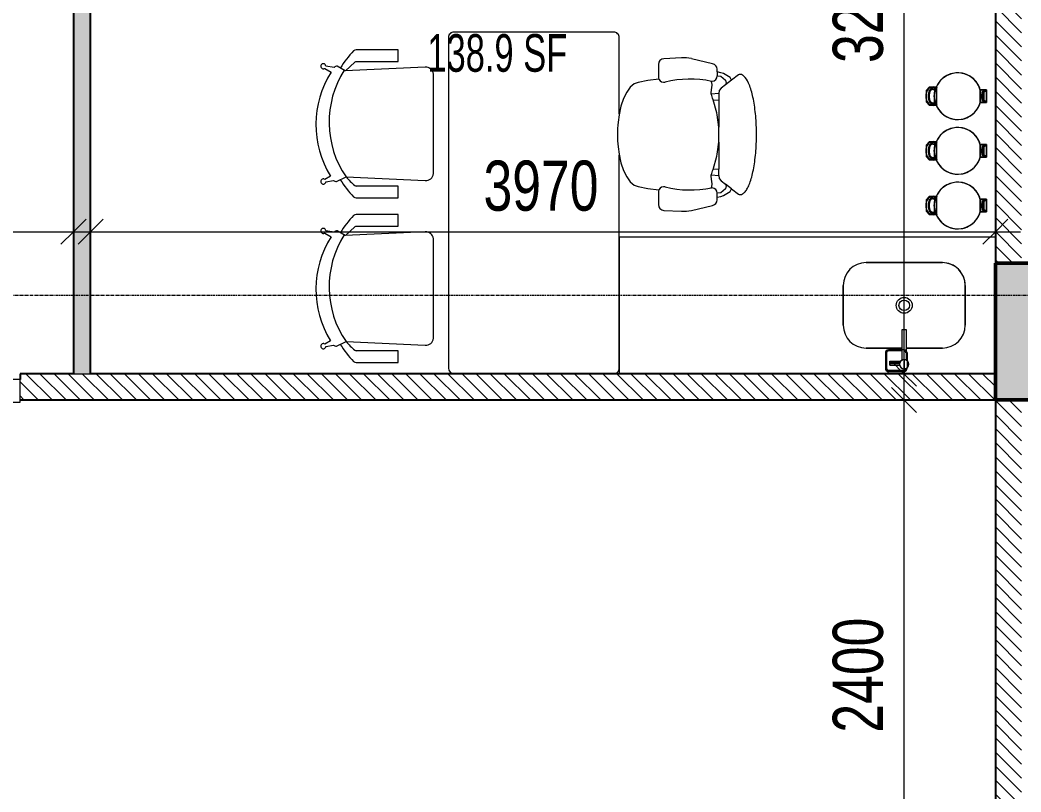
# Model space of a CAD drawing. Header units: millimetres. Extents: x -25222 to 91371, y -63339 to 20835.
# Drawn here: x 25156 to 29548, y -35570 to -32181 of the extents above; entities that cross this region are included whole.
import ezdxf

# ---------------------------------------------------------------- set-up
doc = ezdxf.new("R2010")
doc.units = ezdxf.units.MM
doc.linetypes.add('Grid Line', pattern=[22.225, 12.7, -3.175, 3.175, -3.175])
for name, color, linetype, lineweight in [('A-ANNO-DIMS', 211, 'Continuous', 9), ('A-ANNO-DIMS-110', 211, 'Continuous', 9), ('A-AREA-IDEN', 2, 'Continuous', 9), ('A-DETL-GENF', 92, 'Continuous', 5), ('A-DOOR', 31, 'Continuous', 5), ('A-DOOR-FRAM', 31, 'Continuous', 5), ('A-GENM', 13, 'Continuous', 5), ('A-WALL', 113, 'Continuous', 5), ('A-WALL-PATT', 111, 'Continuous', 25), ('I-FURN', 30, 'Continuous', 5), ('S-COLS', 52, 'Continuous', 5), ('S-GRID', 1, 'Continuous', 9)]:
    doc.layers.add(name, color=color, linetype=linetype, lineweight=lineweight)
doc.styles.add('Swis721 Cn BT_10', font='swissc.ttf', dxfattribs={"width": 0.9, "height": 220})
doc.styles.add('Swis721 Cn BT_3', font='swissc.ttf', dxfattribs={"width": 0.8, "height": 165})
doc.dimstyles.new('Diagonal_-2_mm_Swiss', dxfattribs={"dimscale": 304.8, "dimtxt": 222.071065, "dimasz": 0.360892, "dimexe": 0.360892, "dimexo": 0.0625, "dimgap": 0.072178, "dimtad": 1, "dimdec": 0, "dimzin": 0, "dimdsep": 46, "dimtxsty": 'Swis721 Cn BT_10', "dimblk1": 'OBLIQUE', "dimblk2": 'OBLIQUE', "dimsah": 1, "dimcen": 0.09, "dimdle": 0.360892, "dimazin": 0, "dimtfac": 1, "dimtdec": 4, "dimtix": 1, "dimtmove": 0, "dimatfit": 3, "dimfxl": 0.541339, "dimfxlon": 1, "dimtvp": 1, "dimtolj": 1, "dimtzin": 0, "dimarcsym": 2})
pattern_1 = [(315, (14219.89, -54691.457), (30.869454, 30.869454), [])]

# ---------------------------------------------------------------- blocks, each defined once
blk = doc.blocks.new('Steelcase - Seating - Move 490 Series - Chair1 - Plastic Back Arm - Glide 2-408855-4_ FOURTH FLOOR - GA PLAN')
at = {"layer": 'I-FURN', "color": 53, "lineweight": 9}
for p, q in [((-254, 472.5), (-248.1, 438.6)), ((-229, 452.4), (-243.6, 477.7)), ((243.6, 477.7), (227.2, 449.4)), ((247.6, 435.7), (254, 472.5)), ((-252.8, 425.6), (-233.1, 384.1)), ((233, 388), (252.8, 422.3)), ((-233.1, 384.1), (-248.7, 36.8)), ((232.5, 387.1), (270.8, 346.1)), ((248.7, 36.8), (233, 388)), ((-325.1, 339.9), (-325.1, 155.7)), ((-273.2, 155.7), (-273.2, 339.9)), ((273.2, 339.9), (273.2, 155.7)), ((325.1, 155.7), (325.1, 339.9)), ((-325.1, 155.7), (-273.2, 155.7)), ((273.2, 155.7), (325.1, 155.7)), ((-218.5, 0), (0, 0)), ((0, 0), (218.5, 0))]:
    blk.add_line(p, q, dxfattribs=at)
for centre, radius, start, end in [((-253, 483.6), 11.2, 350.757, 188.8763), ((-3.3, 84.1), 432, 57.7435, 121.4904), ((253, 483.6), 11.2, 351.9397, 188.2411), ((-253, 483.6), 11.2, 188.8763, 264.6442), ((-253, 483.6), 11.2, 327.6699, 350.757), ((7.4, 31.1), 427.2, 57.7342, 124.2658), ((253, 483.6), 11.2, 188.2411, 212.3301), ((253, 483.6), 11.2, 275.3558, 351.9397), ((15.8, -3.1), 488.2, 122.306, 133.497), ((-239, 428), 13.9, 130.3228, 190), ((-15.8, -3.1), 488.2, 46.503, 57.672), ((239, 424.7), 13.9, 350, 52.337), ((252.4, -134.2), 710.2, 133.1313, 137.4474), ((-309.7, 339.9), 15.4, 133.497, 180), ((-264, 339.9), 9.12, 137.4474, 180), ((264, 339.9), 9.12, 0, 42.5526), ((309.7, 339.9), 15.4, 0, 46.503), ((-213.1, 35.2), 35.7, 177.4369, 261.2537), ((213.1, 35.2), 35.7, 278.7463, 2.5631)]:
    blk.add_arc(centre, radius, start, end, dxfattribs=at)
blk = doc.blocks.new('HermanMiller_Seating_AE11_Aeron_WorkChair - Std Tlt Adj Arms FabPds Size A-408849-4_ FOURTH FLOOR - GA PLAN')
at = {"layer": 'I-FURN', "color": 53, "lineweight": 9}
for p, q in [((-3.8, 333), (-96.8, 310.9)), ((117.2, 333), (39.3, 337)), ((141.3, 254.8), (141.3, 307.6)), ((-144.5, 268.2), (-174.6, 250.8)), ((-133.3, 271.4), (-144.5, 268.2)), ((-116.6, 274.8), (-133.3, 271.4)), ((-116.6, 274.8), (-117, 258.1)), ((-116.3, 286.7), (-116.6, 274.8)), ((-180.3, 238.1), (-210.6, 261.4)), ((-174.6, 250.8), (-180.3, 238.1)), ((-180.3, 238.1), (-154.1, 218)), ((-155.6, 225.4), (-154, 238.1)), ((-154.1, 218), (-155.6, 225.4)), ((-154, 238.1), (-133.3, 255.5)), ((-133.3, 255.5), (-117, 258.1)), ((-91.7, 233.4), (-95, 219.8)), ((-95, 219.8), (-95, 216.8)), ((187.1, 237.6), (138.4, 243)), ((229.2, 228.4), (187.1, 237.6)), ((247.2, 222.1), (229.2, 228.4)), ((264.4, 207.9), (247.2, 222.1)), ((-135.1, 203.5), (-154.1, 218)), ((-126.2, 193.1), (-135.1, 203.5)), ((-124.7, 179.7), (-126.2, 193.1)), ((-124.7, 179.7), (-124.6, 151.4)), ((-90.6, 176.6), (-124.7, 179.7)), ((-95, 216.8), (-92.1, 196)), ((-92.1, 196), (-90.6, 182.7)), ((-90.6, 182.7), (-90.6, 176.6)), ((280.2, 186.3), (264.4, 207.9)), ((294, 158.1), (280.2, 186.3)), ((-124.6, 151.4), (-98.7, 152.9)), ((-124.1, 32.9), (-124.6, 151.4)), ((-98.7, 152.9), (-115.8, 95)), ((305.3, 124.2), (294, 158.1)), ((-115.8, 95), (-117.3, 86.1)), ((313.7, 86), (305.3, 124.2)), ((-117.3, 86.1), (-124.1, 32.9)), ((317.7, 54.1), (313.7, 86)), ((-124.6, -151.4), (-124.1, -32.9)), ((-124.1, -32.9), (-117.3, -86.1)), ((-117.3, -86.1), (-115.8, -95)), ((305.3, -124.2), (313.7, -86)), ((313.7, -86), (317.7, -54.1)), ((-115.8, -95), (-98.7, -152.9)), ((294, -158.1), (305.3, -124.2)), ((-124.7, -179.7), (-124.6, -151.4)), ((-98.7, -152.9), (-124.6, -151.4)), ((280.2, -186.3), (294, -158.1)), ((-180.3, -238.1), (-154.1, -218)), ((-155.6, -225.4), (-154.1, -218)), ((-154.1, -218), (-135.1, -203.5)), ((-135.1, -203.5), (-126.2, -193.1)), ((-126.2, -193.1), (-124.7, -179.7)), ((-124.7, -179.7), (-90.6, -176.6)), ((-92.1, -196), (-95, -216.8)), ((-95, -216.8), (-95, -219.8)), ((-90.6, -182.7), (-92.1, -196)), ((-90.6, -176.6), (-90.6, -182.7)), ((247.2, -222.1), (264.4, -207.9)), ((264.4, -207.9), (280.2, -186.3)), ((-210.6, -261.4), (-180.3, -238.1)), ((-180.3, -238.1), (-174.6, -250.8)), ((-174.6, -250.8), (-144.5, -268.2)), ((-154, -238.1), (-155.6, -225.4)), ((-133.3, -255.5), (-154, -238.1)), ((-117, -258.1), (-133.3, -255.5)), ((-116.6, -274.8), (-117, -258.1)), ((-95, -219.8), (-91.7, -233.4)), ((138.4, -243), (187.1, -237.6)), ((141.3, -307.6), (141.3, -254.8)), ((187.1, -237.6), (229.2, -228.4)), ((229.2, -228.4), (247.2, -222.1)), ((-144.5, -268.2), (-133.3, -271.4)), ((-133.3, -271.4), (-116.6, -274.8)), ((-116.6, -274.8), (-116.3, -286.7)), ((-96.8, -310.9), (-3.8, -333)), ((39.3, -337), (117.2, -333))]:
    blk.add_line(p, q, dxfattribs=at)
for centre, radius, start, end in [((-90.9, 286.2), 25.4, 103.3925, 178.698), ((31.5, 184.8), 152.4, 87.0643, 103.3925), ((115.9, 307.6), 25.4, 0, 87.0643), ((-217.6, 252.3), 11.4, 52.4809, 89.3775), ((-91.6, 258.8), 25.4, 181.636, 262.725), ((-91.6, 258.8), 25.4, 262.725, 269.798), ((2.2, -197.8), 441.3, 75.7341, 102.2737), ((116.8, 252.9), 23.8, 255.7341, 335.4422), ((115.9, 254.8), 25.4, 332.4862, 360), ((456.9, -25.1), 583.5, 159.7776, 162.2357), ((-110.7, 0), 431.8, 352.8004, 7.1996), ((698.9, 0), 823.7, 177.709, 182.291), ((456.9, 25.1), 583.5, 197.7643, 200.2224), ((-217.6, -252.3), 11.4, 270.6225, 307.5191), ((-91.6, -258.8), 25.4, 97.275, 178.364), ((-91.6, -258.8), 25.4, 90.202, 97.275), ((2.2, 197.8), 441.3, 257.7263, 284.2659), ((116.8, -252.9), 23.8, 24.5578, 104.2659), ((115.9, -254.8), 25.4, 360, 27.5138), ((-90.9, -286.2), 25.4, 181.302, 256.6075), ((31.5, -184.8), 152.4, 256.6075, 272.9357), ((115.9, -307.6), 25.4, 272.9357, 360)]:
    blk.add_arc(centre, radius, start, end, dxfattribs=at)
blk.add_open_spline([(-217.5, 263.8), (-221.3, 263.8), (-228.7, 261.6), (-239.8, 251.9), (-250.3, 236), (-259.9, 214.3), (-268.5, 187.3), (-275.9, 155.7), (-281.8, 120.2), (-287.6, 69), (-290, 13.8), (-288.8, -41.4), (-285.3, -95.3), (-276.6, -157.6), (-260.4, -216.9), (-243.5, -248.7), (-228.7, -261.6), (-221.3, -263.8), (-217.5, -263.8)], degree=3, knots=[0, 0, 0, 0, 0.05, 0.1, 0.15, 0.2, 0.25, 0.3, 0.35, 0.4, 0.5, 0.55, 0.6, 0.7, 0.8, 0.9, 0.95, 1, 1, 1, 1], dxfattribs=at)
blk = doc.blocks.new('hewisoapdispenser80506100 - Opening Colour - _90_HEWI jet black_ Colour - _XA_Stainless steel satin_-408863-4_ FOURTH FLOOR - GA PLAN')
at = {"layer": 'A-GENM', "color": 53, "lineweight": 9}
for p, q in [((-35, 42.5), (-35, 52.5)), ((35, 52.5), (35, 42.5)), ((-47.5, 26.1), (-47.5, 28.5)), ((-47.5, -38.5), (-47.5, 28.5)), ((35, 42.5), (-35, 42.5)), ((33.5, 42.5), (-33.5, 42.5)), ((33.5, 42.5), (-33.5, 42.5)), ((33.5, 37.5), (-33.5, 37.5)), ((-17.2, 1.9), (28.5, 1.9)), ((28.5, 2.5), (-16.9, 2.5)), ((28.5, 2.5), (-16.9, 2.5)), ((28.5, 5.4), (-15.8, 5.4)), ((28.5, 14.6), (-15.5, 14.6)), ((28.5, 7.5), (-15.4, 7.5)), ((28.5, 7.5), (28.5, 14.6)), ((28.5, 14.6), (28.5, 5.4)), ((28.5, 1.9), (28.5, 7.5)), ((28.5, 5.4), (28.5, 2.5)), ((28.5, 2.5), (28.5, -2.5)), ((28.5, -2.5), (28.5, 1.9)), ((42.5, -38.5), (42.5, 28.5)), ((47.5, -38.5), (47.5, 28.5)), ((47.5, -38.5), (47.5, 28.5)), ((-47.5, -38.5), (-47.5, -4.7)), ((-47.5, -4.7), (-47.5, -7.5)), ((-47.5, -7.5), (-45, -7.5)), ((28.5, -2.5), (-20.3, -2.5)), ((28.5, -2.5), (-20.3, -2.5)), ((42.5, -7.5), (42.5, -2.5)), ((47.5, -2.5), (42.5, -2.5)), ((42.5, -7.5), (47.5, -7.5)), ((47.5, -7.5), (47.5, -2.5)), ((-33.5, -52.5), (33.5, -52.5)), ((-25, -47.5), (33.5, -47.5)), ((-25, -52.5), (33.5, -52.5))]:
    blk.add_line(p, q, dxfattribs=at)
for centre, radius, start, end in [((-33.5, 28.5), 14, 90, 180), ((-33.5, 28.5), 14, 90, 180), ((-33.5, 28.5), 14, 90, 180), ((-33.5, 28.5), 14, 90, 180), ((-33.5, 28.5), 9, 90, 175.2278), ((-33.5, 28.5), 9, 90, 180), ((33.5, 28.5), 14, 360, 90), ((33.5, 28.5), 14, 360, 90), ((33.5, 28.5), 14, 0, 90), ((33.5, 28.5), 14, 0, 90), ((33.5, 28.5), 9, 0, 90), ((33.5, 28.5), 9, 0, 90), ((-33.5, -38.5), 14, 180, 207.4482), ((-33.5, -38.5), 14, 180, 207.4482), ((-33.5, -38.5), 14, 180, 207.4482), ((-33.5, -38.5), 14, 180, 270), ((-33.5, -38.5), 9, 180, 270), ((33.5, -38.5), 14, 270, 0), ((33.5, -38.5), 14, 270, 360), ((33.5, -38.5), 9, 270, 360), ((33.5, -38.5), 9, 270, 0), ((33.5, -38.5), 14, 270, 0), ((33.5, -38.5), 14, 270, 360)]:
    blk.add_arc(centre, radius, start, end, dxfattribs=at)
blk = doc.blocks.new('Dust Bin - Dust Bin-439316-4_ FOURTH FLOOR - GA PLAN')
at = {"layer": 'I-FURN', "color": 53, "lineweight": 9}
for p, q in [((30.4, 146.1), (-24.6, 146.1)), ((-24.6, 146.1), (-24.6, 117.6)), ((-24.6, 134.8), (-24.6, 146.1)), ((-24.6, 146.1), (30.4, 146.1)), ((-24.6, 146.1), (30.4, 146.1)), ((-24.6, 126.1), (-24.6, 146.1)), ((-24.6, 146.1), (-24.6, 144.1)), ((-24.6, 128.1), (-24.6, 146.1)), ((-24.6, 117.6), (-24.6, 144.1)), ((-24.6, 143.1), (-24.6, 117.6)), ((-24.6, 117.6), (-24.6, 134.8)), ((30.4, 134.8), (-24.6, 134.8)), ((27.4, 146.1), (-21.6, 146.1)), ((-14.6, 146.1), (-19.6, 146.1)), ((-19.6, 128.1), (-19.6, 146.1)), ((-19.6, 128.1), (-19.6, 135.5)), ((-18.6, 136.1), (-14.6, 136.1)), ((25.4, 146.1), (20.4, 146.1)), ((20.4, 136.1), (24.4, 136.1)), ((25.4, 146.1), (25.4, 128.1)), ((25.4, 135.5), (25.4, 128.1)), ((30.4, 117.6), (30.4, 146.1)), ((30.4, 146.1), (30.4, 134.8)), ((30.4, 146.1), (30.4, 126.1)), ((30.4, 144.1), (30.4, 146.1)), ((30.4, 146.1), (30.4, 128.1)), ((30.4, 144.1), (30.4, 117.6)), ((30.4, 117.6), (30.4, 143.1)), ((30.4, 134.8), (30.4, 117.6)), ((-24.6, 117.6), (-24.6, 126.1)), ((30.4, 117.6), (-24.6, 117.6)), ((-19.6, 128.1), (25.4, 128.1)), ((30.4, 126.1), (30.4, 117.6)), ((-37.6, -73.7), (43.4, -73.7)), ((-37.6, -90.8), (-37.6, -73.7)), ((-37.6, -73.7), (43.4, -73.7)), ((-37.6, -104.2), (-37.6, -73.7)), ((-37.6, -88.7), (-37.6, -74.2)), ((-37.1, -88.7), (-37.1, -72.7)), ((-37.1, -72.7), (-37.1, -88.7)), ((-37.1, -88.7), (-37.1, -74.7)), ((-37.1, -82.7), (-2.5, -82.7)), ((-37.1, -85.1), (-37.1, -88.7)), ((-35.6, -75.1), (-27.1, -78.7)), ((-27.1, -78.7), (-27.1, -88.7)), ((-27.1, -78.7), (-27.1, -88.7)), ((-27.1, -88.7), (-27.1, -78.7)), ((-26.4, -79), (-26.4, -88.4)), ((42.9, -82.7), (8.3, -82.7)), ((32.1, -89), (32.1, -79.5)), ((32.9, -78.7), (41.4, -75.1)), ((32.9, -88.7), (32.9, -78.7)), ((32.9, -88.7), (32.9, -79.2)), ((32.9, -79.2), (32.9, -88.7)), ((42.9, -72.7), (42.9, -88.7)), ((42.9, -88.7), (42.9, -72.7)), ((42.9, -74.7), (42.9, -88.7)), ((42.9, -88.7), (42.9, -85.1)), ((43.4, -73.7), (43.4, -90.8)), ((43.4, -73.7), (43.4, -104.2)), ((43.4, -74.2), (43.4, -88.7)), ((-37.6, -88.7), (-35.6, -88.7)), ((-37.6, -90.8), (-22.6, -105.8)), ((-37.6, -104.2), (-22.6, -119.2)), ((-22.6, -105.8), (28.4, -105.8)), ((-22.6, -119.2), (28.4, -119.2)), ((-7.4, -108), (12.6, -108)), ((12.9, -104.9), (-7.1, -104.9)), ((-7.1, -108.7), (12.9, -108.7)), ((-7.1, -108.7), (12.9, -108.7)), ((-7.1, -108.7), (12.9, -108.7)), ((-7.1, -108.7), (12.9, -108.7)), ((-7.1, -108.7), (12.9, -108.7)), ((12.9, -108.7), (-7.1, -108.7)), ((-7.1, -119.2), (-7.1, -117.2)), ((12.9, -118.7), (-7.1, -118.7)), ((-7.1, -118.7), (12.9, -118.7)), ((-7.1, -118.7), (12.9, -118.7)), ((12.9, -119.2), (-7.1, -119.2)), ((12.9, -119.2), (12.9, -117.2)), ((28.4, -105.8), (43.4, -90.8)), ((28.4, -119.2), (43.4, -104.2)), ((43.4, -88.7), (41.4, -88.7))]:
    blk.add_line(p, q, dxfattribs=at)
at = {"layer": 'I-FURN', "color": 53, "lineweight": 9, "flags": 128}
for points in [[(-19.6, 146.1), (-19.6, 143.5), (-19.6, 140.8), (-19.6, 138.2), (-19.6, 135.5)], [(-19.6, 135.5), (-19.6, 138.2), (-19.6, 140.8), (-19.6, 143.5), (-19.6, 146.1)], [(25.4, 135.5), (25.4, 138.2), (25.4, 140.8), (25.4, 143.5), (25.4, 146.1)], [(25.4, 146.1), (25.4, 143.5), (25.4, 140.8), (25.4, 138.2), (25.4, 135.5)], [(-24.6, 117.6), (-11.1, 121), (2.9, 122.1), (16.8, 121), (30.4, 117.6)], [(-24.6, 117.6), (-24.6, 117.6), (-24.6, 117.6)], [(30.4, 117.6), (30.4, 117.6), (30.4, 117.6)], [(-27.1, -77.2), (-27.1, -83), (-27.1, -88.7)], [(-27.1, -77.2), (-27.1, -83), (-27.1, -88.7)], [(-27.1, -77.2), (-27.1, -83), (-27.1, -88.7)], [(32.9, -88.7), (32.9, -83), (32.9, -77.2)], [(32.9, -88.7), (32.9, -83), (32.9, -77.2)], [(32.9, -88.7), (32.9, -83), (32.9, -77.2)], [(-26.4, -88.4), (-26.7, -88.6), (-27.1, -88.7)], [(-7.4, -108), (-7.3, -108.3), (-7.1, -108.7)], [(12.6, -108), (12.7, -108.3), (12.9, -108.7)], [(32.1, -89), (32.5, -88.9), (32.9, -88.7)]]:
    blk.add_lwpolyline(points, dxfattribs=at)
at = {"layer": 'I-FURN', "color": 53, "lineweight": 9}
for centre, radius, start, end in [((-21.6, 143.1), 3, 90, 180), ((27.4, 143.1), 3, 0, 90), ((2.9, 19.6), 102.5, 292.9697, 247.0303), ((2.9, 19.6), 102.5, 292.9697, 247.0303), ((2.9, 19.6), 102.5, 105.5627, 285.5627), ((2.9, 19.6), 102.5, 327.1845, 147.1845), ((2.9, 19.6), 102.5, 327.1845, 147.1845), ((2.9, 19.6), 102.5, 327.1845, 147.1845), ((2.9, 19.6), 102.5, 327.1845, 147.1845), ((2.9, 19.6), 102.5, 327.1845, 147.1845), ((2.9, 19.6), 102.5, 327.1845, 147.1845), ((2.9, 19.6), 102.5, 327.1845, 147.1845), ((2.9, 19.6), 102.5, 327.1845, 147.1845), ((2.9, 19.6), 102.5, 327.1845, 147.1845), ((2.9, 19.6), 102.5, 327.1845, 147.1845), ((2.9, 37.1), 85, 71.1166, 108.8834), ((2.9, 37.1), 85, 71.1235, 108.8765), ((2.9, 37.1), 85, 71.1235, 108.8765), ((2.9, 19.6), 102.5, 285.5627, 105.5627), ((2.9, 37.1), 85, 73.2415, 106.7585), ((2.9, 19.6), 102.5, 147.1845, 327.1845), ((2.9, 19.6), 102.5, 147.1845, 327.1845), ((2.9, 19.6), 102.5, 147.1845, 327.1845), ((2.9, 19.6), 102.5, 147.1845, 327.1845), ((2.9, 19.6), 102.5, 147.1845, 327.1845), ((2.9, 19.6), 102.5, 147.1845, 327.1845), ((2.9, 19.6), 102.5, 147.1845, 327.1845), ((2.9, 19.6), 102.5, 147.1845, 327.1845), ((2.9, 19.6), 102.5, 147.1845, 327.1845), ((2.9, 19.6), 102.5, 147.1845, 327.1845), ((2.9, 2.4), 85.1, 241.9539, 249.3514), ((2.9, 2.4), 85.1, 241.9539, 298.0461), ((2.9, 2.4), 85.1, 241.9539, 249.3514), ((2.9, 19.6), 102.5, 247.0303, 292.9697), ((-1.8, -74.8), 35.3, 179.8634, 180.747), ((-7.1, -74.9), 30, 180.7964, 270), ((2.9, 19.6), 103, 247.1499, 292.8501), ((2.9, 2.4), 85.1, 249.3514, 290.6486), ((3.5, -4.8), 80, 247.4974, 291.5477), ((3.5, -4.8), 80, 248.0942, 290.9548), ((12.9, -74.9), 30, 270, 359.2036), ((2.9, 2.4), 85.1, 290.6486, 298.0461), ((2.9, 2.4), 85.1, 290.6486, 298.0461), ((7.6, -74.8), 35.3, 359.253, 0.1366), ((-7.1, -88.7), 30.5, 180, 270), ((-7.1, -88.7), 30, 180, 270), ((-7.1, -88.7), 30, 180, 270), ((-7.1, -88.7), 30, 180, 270), ((-7.1, -88.7), 30, 180, 270), ((-7.1, -88.7), 30, 180, 270), ((-7.1, -88.7), 20, 180, 270), ((-7.1, -88.7), 20, 180, 270), ((-7.1, -88.7), 20, 180, 270), ((-7.1, -88.7), 20, 180, 270), ((-7.1, -88.7), 20, 180, 270), ((-7.1, -88.7), 20, 180, 270), ((-7.1, -88.7), 20, 180, 270), ((12.9, -88.7), 30, 270, 360), ((12.9, -88.7), 30, 270, 360), ((12.9, -88.7), 20, 270, 360), ((12.9, -88.7), 20, 270, 360), ((12.9, -88.7), 20, 270, 360), ((12.9, -88.7), 20, 270, 360), ((12.9, -88.7), 30.5, 270, 360), ((12.9, -88.7), 30, 270, 360), ((12.9, -88.7), 20, 270, 360), ((12.9, -88.7), 20, 270, 360), ((12.9, -88.7), 30, 270, 360), ((12.9, -88.7), 30, 270, 360), ((12.9, -88.7), 20, 270, 360)]:
    blk.add_arc(centre, radius, start, end, dxfattribs=at)
for points, knots in [([(-19.6, 135.5), (-19.6, 135.5), (-19.6, 135.6), (-19.6, 135.7), (-19.6, 135.8), (-19.5, 135.8), (-19.5, 135.9), (-19.5, 135.9), (-19.4, 136), (-19.4, 136), (-19.3, 136), (-19.2, 136.1), (-19.1, 136.1), (-18.9, 136.1), (-18.7, 136.1), (-18.6, 136.1)], [0, 0, 0, 0, 0.125, 0.25, 0.3125, 0.375, 0.4375, 0.5, 0.5625, 0.625, 0.6875, 0.75, 0.8125, 0.875, 1, 1, 1, 1]), ([(-18.6, 136.1), (-18.9, 136.1), (-19.1, 136.1), (-19.3, 136), (-19.4, 136), (-19.5, 135.9), (-19.5, 135.9), (-19.6, 135.8), (-19.6, 135.8), (-19.6, 135.7), (-19.6, 135.6), (-19.6, 135.5)], [0, 0, 0, 0, 0.25, 0.375, 0.4375, 0.5, 0.5625, 0.625, 0.75, 0.8125, 1, 1, 1, 1]), ([(-19.6, 135.5), (-19.6, 135.3), (-19.6, 134.7), (-19.6, 133.6), (-19.6, 132.6), (-19.6, 131.5), (-19.6, 130), (-19.6, 128.9), (-19.6, 128.1)], [0, 0, 0, 0, 0.25, 0.375, 0.5, 0.625, 0.75, 1, 1, 1, 1]), ([(24.4, 136.1), (24.4, 136.1), (24.5, 136.1), (24.6, 136.1), (24.7, 136.1), (24.8, 136.1), (24.9, 136.1), (25, 136.1), (25.1, 136), (25.1, 136), (25.3, 135.8), (25.3, 135.7), (25.4, 135.5)], [0, 0, 0, 0, 0.125, 0.25, 0.375, 0.46875, 0.546875, 0.65625, 0.71875, 0.8125, 0.875, 1, 1, 1, 1]), ([(25.4, 135.5), (25.4, 135.7), (25.3, 135.8), (25.2, 135.9), (25.1, 136), (25, 136.1), (24.9, 136.1), (24.8, 136.1), (24.7, 136.1), (24.6, 136.1), (24.5, 136.1), (24.4, 136.1), (24.4, 136.1)], [0, 0, 0, 0, 0.125, 0.1875, 0.25, 0.3125, 0.40625, 0.5, 0.59375, 0.6875, 0.8125, 1, 1, 1, 1]), ([(25.4, 128.1), (25.4, 128.9), (25.4, 130), (25.4, 131.5), (25.4, 132.6), (25.4, 133.6), (25.4, 134.7), (25.4, 135.3), (25.4, 135.5)], [0, 0, 0, 0, 0.25, 0.375, 0.5, 0.625, 0.75, 1, 1, 1, 1]), ([(-24.6, 117.6), (-24.6, 117.6), (-24.6, 117.6), (-24.4, 117.6), (-24.2, 117.7), (-23.9, 117.8), (-23.5, 117.9), (-22.8, 118.2), (-22, 118.4), (-21.6, 118.5)], [0, 0, 0, 0, 0.125, 0.25, 0.375, 0.4375, 0.5, 0.75, 1, 1, 1, 1]), ([(-21.6, 118.5), (-21.8, 118.5), (-22.3, 118.3), (-22.7, 118.2), (-23.1, 118.1), (-23.3, 118), (-23.5, 117.9), (-23.7, 117.9), (-23.9, 117.8), (-24.1, 117.7), (-24.2, 117.7), (-24.3, 117.7), (-24.5, 117.6), (-24.6, 117.6), (-24.6, 117.6), (-24.6, 117.6)], [0, 0, 0, 0, 0.125, 0.25, 0.3125, 0.375, 0.4375, 0.5, 0.5625, 0.625, 0.6875, 0.75, 0.8125, 0.875, 1, 1, 1, 1]), ([(27.4, 118.5), (27.8, 118.4), (28.5, 118.2), (29.3, 117.9), (29.7, 117.8), (29.9, 117.7), (30.2, 117.6), (30.3, 117.6), (30.4, 117.6), (30.4, 117.6)], [0, 0, 0, 0, 0.25, 0.5, 0.5625, 0.625, 0.75, 0.875, 1, 1, 1, 1]), ([(30.4, 117.6), (30.4, 117.6), (30.3, 117.6), (30.2, 117.6), (30.1, 117.7), (29.9, 117.7), (29.8, 117.7), (29.6, 117.8), (29.5, 117.9), (29.3, 117.9), (29.1, 118), (28.8, 118.1), (28.5, 118.2), (28, 118.3), (27.6, 118.5), (27.4, 118.5)], [0, 0, 0, 0, 0.125, 0.1875, 0.25, 0.3125, 0.375, 0.4375, 0.5, 0.5625, 0.625, 0.6875, 0.75, 0.875, 1, 1, 1, 1]), ([(-7.1, -104.9), (-8.8, -104.9), (-12.2, -104.6), (-18.7, -102.9), (-27.2, -98.2), (-33.6, -90.2), (-36.6, -81.9), (-37.1, -77.5), (-37.1, -75.3)], [-1, -1, -1, -1, -0.892857, -0.785714, -0.571429, -0.285714, -0.142857, 0, 0, 0, 0]), ([(-37.1, -75.3), (-33.3, -76.9), (-25.6, -79.6), (-9.5, -83.2), (8.4, -83.9), (27.4, -80.8), (37.8, -77.4), (42.9, -75.3)], [-1, -1, -1, -1, -0.85, -0.7, -0.4, -0.2, 0, 0, 0, 0]), ([(42.9, -75.3), (42.8, -77), (42.5, -80.2), (40.8, -86.6), (37.3, -93), (31.7, -98.5), (26, -102.1), (19.6, -104.4), (15.2, -104.9), (12.9, -104.9)], [-1, -1, -1, -1, -0.892857, -0.785714, -0.571429, -0.428571, -0.285714, -0.142857, 0, 0, 0, 0]), ([(41.4, -75.1), (41.6, -75), (41.9, -74.9), (42.2, -74.7), (42.4, -74.7), (42.6, -74.5), (42.9, -74.4), (43.2, -74.3), (43.3, -74.2), (43.4, -74.2), (43.4, -74.2)], [-1, -1, -1, -1, -0.785714, -0.732143, -0.678571, -0.571429, -0.428571, -0.285714, -0.142857, 0, 0, 0, 0]), ([(-37.1, -89.8), (-37, -91.5), (-36.7, -94.7), (-34.8, -101), (-31.2, -107.2), (-25.7, -112.6), (-20.1, -116.1), (-13.7, -118.2), (-9.4, -118.7), (-7.1, -118.7)], [-1, -1, -1, -1, -0.892857, -0.785714, -0.571429, -0.428571, -0.285714, -0.142857, 0, 0, 0, 0]), ([(-26.4, -88.4), (-26.4, -89.6), (-26.2, -92), (-25.2, -95.6), (-23.5, -99.1), (-21, -102.2), (-18, -104.7), (-14.6, -106.6), (-11, -107.7), (-8.6, -107.9), (-7.4, -108)], [-31.415877, -31.415877, -31.415877, -31.415877, -27.756233, -23.876707, -19.835356, -15.707938, -11.580521, -7.539169, -3.659644, 0, 0, 0, 0]), ([(12.6, -108), (13.7, -108), (16.2, -107.8), (19.8, -106.8), (23.2, -105.1), (26.4, -102.6), (28.9, -99.6), (30.7, -96.2), (31.8, -92.6), (32.1, -90.2), (32.1, -89)], [-31.415877, -31.415877, -31.415877, -31.415877, -27.756233, -23.876707, -19.835356, -15.707938, -11.580521, -7.539169, -3.659644, 0, 0, 0, 0]), ([(12.9, -118.7), (14.6, -118.7), (17.8, -118.4), (24.3, -116.8), (32.6, -112.3), (39, -104.5), (42.1, -96.3), (42.8, -92), (42.9, -89.8)], [-1, -1, -1, -1, -0.892857, -0.785714, -0.571429, -0.285714, -0.142857, 0, 0, 0, 0])]:
    blk.add_open_spline(points, degree=3, knots=knots, dxfattribs=at)
for points in [[(-24.6, 117.6), (-20.2, 119.1), (-11.1, 121.4), (2.9, 122.5), (16.9, 121.4), (26, 119.1), (30.4, 117.6)], [(30.4, 117.6), (26, 119.1), (16.9, 121.4), (2.9, 122.5), (-11.1, 121.4), (-20.2, 119.1), (-24.6, 117.6)], [(-37.6, -74.2), (-37.6, -74.2), (-37.6, -74.2), (-37.4, -74.3), (-37.2, -74.4), (-36.9, -74.6), (-36.5, -74.7), (-36.1, -74.9), (-35.8, -75), (-35.6, -75.1)], [(-27.1, -78.7), (-27, -78.8), (-26.7, -78.9), (-26.5, -79), (-26.4, -79)], [(32.1, -79.5), (32.2, -79.5), (32.5, -79.4), (32.7, -79.3), (32.9, -79.2)], [(-37.1, -88.7), (-37.1, -88.9), (-37.1, -89.3), (-37.1, -89.7), (-37.1, -89.8)], [(-27.1, -88.7), (-27.1, -90.2), (-26.8, -93.2), (-25.3, -97.5), (-22.9, -101.3), (-19.7, -104.5), (-15.9, -106.9), (-11.6, -108.4), (-8.6, -108.7), (-7.1, -108.7)], [(12.9, -108.7), (14.4, -108.7), (17.4, -108.4), (21.6, -106.9), (25.4, -104.5), (28.6, -101.3), (31, -97.5), (32.5, -93.2), (32.9, -90.2), (32.9, -88.7)], [(42.9, -89.8), (42.9, -89.7), (42.9, -89.3), (42.9, -88.9), (42.9, -88.7)]]:
    blk.add_open_spline(points, degree=3, dxfattribs=at)
blk = doc.blocks.new('OPD - Doctor Side table_with wash basin - OPD - Doctor Side table_with wash basin-1404427-4_ FOURTH FLOOR - GA PLAN')
at = {"layer": 'A-DETL-GENF', "color": 53, "lineweight": 9}
for p, q in [((54.8, 996.2), (-120.2, 996.2)), ((-220.2, 896.2), (-220.2, 561.2)), ((154.8, 738.7), (154.8, 896.2)), ((154.8, 561.2), (154.8, 718.7)), ((-120.2, 461.2), (54.8, 461.2))]:
    blk.add_line(p, q, dxfattribs=at)
for radius in [35, 23]:
    blk.add_circle((-32.7, 728.7), radius, dxfattribs=at)
for centre, start, end in [((-120.2, 896.2), 90, 180), ((54.8, 896.2), 0, 90), ((-120.2, 561.2), 180, 270), ((54.8, 561.2), 270, 0)]:
    blk.add_arc(centre, 100, start, end, dxfattribs=at)
blk = doc.blocks.new('Doctor Table - OPD - Doctor Table - OPD-1112673-4_ FOURTH FLOOR - GA PLAN')
at = {"layer": 'I-FURN', "color": 53, "lineweight": 9}
for p, q in [((-429.8, 400.3), (-763.8, 400.3)), ((686.2, 400.3), (-247.7, 400.3)), ((-788.8, 375.3), (-788.8, -324.7)), ((-763.8, -349.7), (686.2, -349.7))]:
    blk.add_line(p, q, dxfattribs=at)
for centre, start, end in [((-763.8, 375.3), 90, 180.1103), ((686.2, 375.3), 360, 90), ((-763.8, -324.7), 180, 270), ((686.2, -324.7), 270, 360)]:
    blk.add_arc(centre, 25, start, end, dxfattribs=at)
blk = doc.blocks.new('MM-HOSPITAL A_B BLOCK 2022_05_19_Interiors_rvt-1-4_ FOURTH FLOOR - GA PLAN')
at = {"layer": 'I-FURN', "color": 53, "lineweight": 9}
for p, q in [((29435.1, -33133.7), (27785.1, -33133.7)), ((27785.1, -33133.7), (27785.1, -33733.7)), ((28867.6, -33246.2), (29202.6, -33246.2)), ((28767.6, -33521.2), (28767.6, -33346.2)), ((29302.6, -33346.2), (29302.6, -33521.2)), ((29045.1, -33541.9), (29025.1, -33541.9)), ((29025.1, -33621.2), (28867.6, -33621.2)), ((29202.6, -33621.2), (29045.1, -33621.2)), ((29035.1, -33711.9), (29035.1, -33671.9)), ((29035.1, -33671.9), (29035.1, -33711.9))]:
    blk.add_line(p, q, dxfattribs=at)
for centre, radius, start, end in [((28867.6, -33346.2), 100, 90, 180), ((29202.6, -33346.2), 100, 360, 90), ((28867.6, -33521.2), 100, 180, 270), ((29202.6, -33521.2), 100, 270, 360), ((29035.1, -33691.9), 20, 90, 270), ((29035.1, -33691.9), 20, 270, 90)]:
    blk.add_arc(centre, radius, start, end, dxfattribs=at)
for points in [[(29025.1, -33541.9), (29025.1, -33553.5), (29025.1, -33576.8), (29025.1, -33611.3), (29025.1, -33644.5), (29025.1, -33664.9), (29025.1, -33674.6)], [(29045.1, -33674.6), (29045.1, -33664.9), (29045.1, -33644.5), (29045.1, -33611.3), (29045.1, -33576.8), (29045.1, -33553.5), (29045.1, -33541.9)], [(29025.1, -33674.6), (29026.3, -33673.9), (29027.6, -33673.4), (29028.9, -33672.9)], [(29030.9, -33672.4), (29031.6, -33672.2), (29032.3, -33672.1), (29033, -33672.1)], [(29037.3, -33672.1), (29037.9, -33672.1), (29038.6, -33672.2), (29039.3, -33672.4)], [(29041.4, -33672.9), (29042.7, -33673.4), (29044, -33673.9), (29045.1, -33674.6)]]:
    blk.add_open_spline(points, degree=3, dxfattribs=at)
at = {"color": 53, "lineweight": 9}
for name, p, rotation in [('Doctor Table - OPD - Doctor Table - OPD-1112673-4_ FOURTH FLOOR - GA PLAN', (27384.8, -33022.6), 269.9999999999903), ('Steelcase - Seating - Move 490 Series - Chair1 - Plastic Back Arm - Glide 2-408855-4_ FOURTH FLOOR - GA PLAN', (26970.1, -32637.1), 89.99999999999561), ('HermanMiller_Seating_AE11_Aeron_WorkChair - Std Tlt Adj Arms FabPds Size A-408849-4_ FOURTH FLOOR - GA PLAN', (28097.7, -32683.8), 180), ('Dust Bin - Dust Bin-439316-4_ FOURTH FLOOR - GA PLAN', (29250.7, -32512.6), 269.9999999999985), ('Dust Bin - Dust Bin-439316-4_ FOURTH FLOOR - GA PLAN', (29250.7, -32752.6), 269.9999999999985), ('Dust Bin - Dust Bin-439316-4_ FOURTH FLOOR - GA PLAN', (29250.7, -32992.6), 269.9999999999985), ('Steelcase - Seating - Move 490 Series - Chair1 - Plastic Back Arm - Glide 2-408855-4_ FOURTH FLOOR - GA PLAN', (26970.1, -33360), 89.99999999999561), ('OPD - Doctor Side table_with wash basin - OPD - Doctor Side table_with wash basin-1404427-4_ FOURTH FLOOR - GA PLAN', (28306.5, -33466.4), 269.9999999999911), ('hewisoapdispenser80506100 - Opening Colour - _90_HEWI jet black_ Colour - _XA_Stainless steel satin_-408863-4_ FOURTH FLOOR - GA PLAN', (29000.1, -33681.2), 180)]:
    blk.add_blockref(name, p, dxfattribs=dict(at, rotation=rotation))
blk = doc.blocks.new('M_Concrete-Rectangular-Column - 600 x 600-V1-4_ FOURTH FLOOR - GA PLAN')
at = {"layer": 'S-COLS'}
blk.add_hatch(color=55, dxfattribs=at).paths.add_polyline_path([(300, 300), (-300, 300), (-300, -300), (300, -300)], flags=0)
at = {"layer": 'S-COLS', "color": 250, "lineweight": 50}
for p, q in [((300, 300), (-300, 300)), ((-300, 300), (-300, -300)), ((300, -300), (300, 300)), ((-300, -300), (300, -300))]:
    blk.add_line(p, q, dxfattribs=at)
blk = doc.blocks.new('M_Door-Passage-Double-Flush - D 1_80-11714184-4_ FOURTH FLOOR - GA PLAN')
at = {"layer": 'A-DOOR'}
for p, q in [((-850, 38.85), (-850, 888.85)), ((-850, 888.85), (-805, 888.85)), ((-805, 888.85), (-805, 38.85)), ((850, 888.85), (805, 888.85)), ((805, 888.85), (805, 38.85)), ((850, 38.85), (850, 888.85)), ((-805, 38.85), (-850, 38.85)), ((805, 38.85), (850, 38.85))]:
    blk.add_line(p, q, dxfattribs=at)
for centre, start, end in [((-850, 38.85), 0, 90), ((850, 38.85), 90, 180)]:
    blk.add_arc(centre, 850, start, end, dxfattribs=at)
at = {"layer": 'A-DOOR-FRAM'}
for p, q in [((-850, 38.85), (-900, 38.85)), ((-900, 38.85), (-900, -61.15)), ((-850, -10.9125), (-850, 38.85)), ((850, 38.85), (850, -10.9125)), ((900, 38.85), (850, 38.85)), ((900, -61.15), (900, 38.85)), ((-834.125, -10.9125), (-850, -10.9125)), ((-850, -61.15), (-850, -11.9375)), ((-850, -11.9375), (-834.125, -11.9375)), ((-834.125, -11.9375), (-834.125, -10.9125)), ((850, -10.9125), (834.125, -10.9125)), ((834.125, -10.9125), (834.125, -11.9375)), ((834.125, -11.9375), (850, -11.9375)), ((850, -11.9375), (850, -61.15)), ((-900, -61.15), (-850, -61.15)), ((850, -61.15), (900, -61.15))]:
    blk.add_line(p, q, dxfattribs=at)
blk = doc.blocks.new('DIMBLOCK209-4_ FOURTH FLOOR - GA PLAN')
at = {"layer": 'A-ANNO-DIMS-110', "transparency": 16777216}
for p, q in [((29034.2, -30373.7), (29034.2, -33843.7)), ((29199.2, -30483.7), (28924.2, -30483.7)), ((29034.2, -30483.7), (29199.2, -30483.7)), ((29199.2, -33733.7), (28924.2, -33733.7)), ((29034.2, -33733.7), (29199.2, -33733.7))]:
    blk.add_line(p, q, dxfattribs=at)
at = {"layer": 'A-ANNO-DIMS-110', "lineweight": 18, "transparency": 16777216}
for p, q in [((29034.2, -30483.7), (28979.2, -30428.7)), ((29034.2, -30483.7), (29089.2, -30538.7)), ((29034.2, -33733.7), (28979.2, -33678.7)), ((29034.2, -33733.7), (29089.2, -33788.7))]:
    blk.add_line(p, q, dxfattribs=at)
at = {"layer": 'A-ANNO-DIMS-110', "color": 0, "transparency": 16777216, "insert": (28721.7, -32369.6), "char_height": 220, "width": 626.029, "attachment_point": 1, "rotation": 90, "line_spacing_factor": 0.961347, "style": 'Swis721 Cn BT_10'}
blk.add_mtext('3250', dxfattribs=at)
blk = doc.blocks.new('_Oblique')
at = {"color": 0, "linetype": 'ByBlock', "lineweight": -2}
blk.add_line((-0.5, -0.5), (0.5, 0.5), dxfattribs=at)
blk = doc.blocks.new('DIMBLOCK210-4_ FOURTH FLOOR - GA PLAN')
at = {"layer": 'A-ANNO-DIMS-110', "transparency": 16777216}
for p, q in [((25465.1, -32945.7), (25465.1, -33220.7)), ((25465.1, -33110.7), (25465.1, -32945.7)), ((29435.1, -32945.7), (29435.1, -33220.7)), ((29435.1, -33110.7), (29435.1, -32945.7)), ((25355.1, -33110.7), (29545.1, -33110.7))]:
    blk.add_line(p, q, dxfattribs=at)
at = {"layer": 'A-ANNO-DIMS-110', "lineweight": 18, "transparency": 16777216}
for p, q in [((25465.1, -33110.7), (25520.1, -33055.7)), ((29435.1, -33110.7), (29490.1, -33055.7)), ((25465.1, -33110.7), (25410.1, -33165.7)), ((29435.1, -33110.7), (29380.1, -33165.7))]:
    blk.add_line(p, q, dxfattribs=at)
at = {"layer": 'A-ANNO-DIMS-110', "color": 0, "transparency": 16777216, "insert": (27189.3, -32798.2), "char_height": 220, "width": 626.029, "attachment_point": 1, "line_spacing_factor": 0.961347, "style": 'Swis721 Cn BT_10'}
blk.add_mtext('3970', dxfattribs=at)
blk = doc.blocks.new('DIMBLOCK221-4_ FOURTH FLOOR - GA PLAN')
at = {"layer": 'A-ANNO-DIMS-110', "transparency": 16777216}
for p, q in [((29034.2, -33738.7), (29034.2, -36358.7)), ((29199.2, -33848.7), (28924.2, -33848.7)), ((29034.2, -33848.7), (29199.2, -33848.7)), ((29199.2, -36248.7), (28924.2, -36248.7)), ((29034.2, -36248.7), (29199.2, -36248.7))]:
    blk.add_line(p, q, dxfattribs=at)
at = {"layer": 'A-ANNO-DIMS-110', "lineweight": 18, "transparency": 16777216}
for p, q in [((29034.2, -33848.7), (28979.2, -33793.7)), ((29034.2, -33848.7), (29089.2, -33903.7)), ((29034.2, -36248.7), (28979.2, -36193.7)), ((29034.2, -36248.7), (29089.2, -36303.7))]:
    blk.add_line(p, q, dxfattribs=at)
at = {"layer": 'A-ANNO-DIMS-110', "color": 0, "transparency": 16777216, "insert": (28721.7, -35309.6), "char_height": 220, "width": 626.029, "attachment_point": 1, "rotation": 90, "line_spacing_factor": 0.961347, "style": 'Swis721 Cn BT_10'}
blk.add_mtext('2400', dxfattribs=at)
blk = doc.blocks.new('DIMBLOCK228-4_ FOURTH FLOOR - GA PLAN')
at = {"layer": 'A-ANNO-DIMS-110', "transparency": 16777216}
for p, q in [((22990.1, -32945.7), (22990.1, -33220.7)), ((22990.1, -33110.7), (22990.1, -32945.7)), ((25390.1, -32945.7), (25390.1, -33220.7)), ((25390.1, -33110.7), (25390.1, -32945.7)), ((22880.1, -33110.7), (25500.1, -33110.7))]:
    blk.add_line(p, q, dxfattribs=at)
at = {"layer": 'A-ANNO-DIMS-110', "lineweight": 18, "transparency": 16777216}
for p, q in [((22990.1, -33110.7), (23045.1, -33055.7)), ((25390.1, -33110.7), (25445.1, -33055.7)), ((22990.1, -33110.7), (22935.1, -33165.7)), ((25390.1, -33110.7), (25335.1, -33165.7))]:
    blk.add_line(p, q, dxfattribs=at)
at = {"layer": 'A-ANNO-DIMS-110', "color": 0, "transparency": 16777216, "insert": (23929.2, -32798.2), "char_height": 220, "width": 626.029, "attachment_point": 1, "line_spacing_factor": 0.961347, "style": 'Swis721 Cn BT_10'}
blk.add_mtext('2400', dxfattribs=at)

msp = doc.modelspace()

# ---------------------------------------------------------------- hatches: boundary and pattern name
at = {"layer": 'A-WALL-PATT', "lineweight": 5}
h = msp.add_hatch(dxfattribs=at)
h.set_pattern_fill('FP_1', color=9, style=0, pattern_type=2)
h.set_pattern_definition(pattern_1)
h.paths.add_polyline_path([(29435.1, -46253.7), (29550.1, -46253.7), (29550.1, -41688.7), (29435.1, -41688.7), (29435.1, -46241.2)], flags=0)
h.paths.add_polyline_path([(29452.9, -41088.7), (29550.1, -41088.7), (29550.1, -33848.7), (29435.1, -33848.7), (29435.1, -41088.7)], flags=0)
h.paths.add_polyline_path([(29435.1, -33248.7), (29550.1, -33248.7), (29550.1, -25988.7), (29435.1, -25988.7), (29435.1, -33089)], flags=0)
msp.add_hatch(color=171, dxfattribs=at).paths.add_polyline_path([(25390.1, -33733.7), (25465.1, -33733.7), (25465.1, -30408.7), (25390.1, -30408.7), (25390.1, -31773.8)], flags=0)
h = msp.add_hatch(dxfattribs=at)
h.set_pattern_fill('FP_1', color=9, style=0, pattern_type=2)
h.set_pattern_definition(pattern_1)
h.paths.add_polyline_path([(26234.7, -33848.7), (29435.1, -33848.7), (29435.1, -33733.7), (25155.6, -33733.7), (25155.6, -33848.7)], flags=0)
h.paths.add_polyline_path([(19647.6, -33848.7), (21620.1, -33848.7), (21620.1, -33733.7), (18260.1, -33733.7), (18260.1, -33848.7), (18889.2, -33848.7)], flags=0)
h.paths.add_polyline_path([(22220.1, -33848.7), (23355.6, -33848.7), (23355.6, -33733.7), (22220.1, -33733.7), (22220.1, -33752.5)], flags=0)
h.paths.add_polyline_path([(17010.1, -33848.7), (17010.1, -33733.7), (14035.1, -33733.7), (14035.1, -33848.7), (15216.4, -33848.7)], flags=0)

# ---------------------------------------------------------------- linework, layer by layer
at = {"layer": 'A-WALL', "lineweight": 25}
for p, q in [((25390.1, -30408.7), (25390.1, -33733.7)), ((25465.1, -33733.7), (25465.1, -30483.7)), ((29435.1, -30483.7), (29435.1, -33248.7)), ((25390.1, -33733.7), (25155.6, -33733.7)), ((25155.6, -33733.7), (25155.6, -33758.7)), ((29435.1, -33733.7), (25465.1, -33733.7)), ((25155.6, -33848.7), (29435.1, -33848.7)), ((29435.1, -33848.7), (29435.1, -36248.7))]:
    msp.add_line(p, q, dxfattribs=at)
at = {"layer": 'A-WALL'}
msp.add_line((25390.1, -33733.7), (25465.1, -33733.7), dxfattribs=at)
at = {"layer": 'S-GRID', "linetype": 'Grid Line'}
msp.add_line((-24562.2, -33388.7), (90711.2, -33388.7), dxfattribs=at)

# ---------------------------------------------------------------- block references
at = {"lineweight": 5}
msp.add_blockref('MM-HOSPITAL A_B BLOCK 2022_05_19_Interiors_rvt-1-4_ FOURTH FLOOR - GA PLAN', (0, 0), dxfattribs=at)
at = {"layer": 'A-DOOR'}
msp.add_blockref('M_Door-Passage-Double-Flush - D 1_80-11714184-4_ FOURTH FLOOR - GA PLAN', (24255.6, -33797.6), dxfattribs=at)
at = {"layer": 'S-COLS', "rotation": 270.0000048256586}
msp.add_blockref('M_Concrete-Rectangular-Column - 600 x 600-V1-4_ FOURTH FLOOR - GA PLAN', (29735.1, -33548.7), dxfattribs=at)

# ---------------------------------------------------------------- texts
at = {"layer": 'A-AREA-IDEN', "insert": (26943, -32243.1), "char_height": 165, "width": 698.43, "attachment_point": 1, "style": 'Swis721 Cn BT_3'}
msp.add_mtext('138.9 SF', dxfattribs=at)

# ---------------------------------------------------------------- dimensions: what is measured, and where the dimension line sits
at = {"layer": 'A-ANNO-DIMS'}
for base, p1, p2, override, picture, middle in [((29034.2, -33733.7), (29199.2, -30483.7), (29199.2, -33733.7), {"dimpost": '<>', "dimfxl": 3250}, 'DIMBLOCK209-4_ FOURTH FLOOR - GA PLAN', (28899.1, -32108.7)), ((29034.2, -36248.7), (29199.2, -33848.7), (29199.2, -36248.7), {"dimpost": '<>', "dimfxl": 2400}, 'DIMBLOCK221-4_ FOURTH FLOOR - GA PLAN', (28899.1, -35048.7))]:
    dim = msp.add_linear_dim(base=base, p1=p1, p2=p2, angle=90, dimstyle='Diagonal_-2_mm_Swiss', override=override, dxfattribs=at)
    dim.commit()
    dim.dimension.update_dxf_attribs({"geometry": picture, "text_midpoint": middle})
for base, p1, p2, override, picture, middle in [((25390.1, -33110.7), (22990.1, -32945.7), (25390.1, -32945.7), {"dimpost": '<>', "dimfxl": 2400}, 'DIMBLOCK228-4_ FOURTH FLOOR - GA PLAN', (24190.1, -32975.6)), ((29435.1, -33110.7), (25465.1, -32945.7), (29435.1, -32945.7), {"dimpost": '<>', "dimfxl": 3970.050256}, 'DIMBLOCK210-4_ FOURTH FLOOR - GA PLAN', (27450.1, -32975.7))]:
    dim = msp.add_linear_dim(base=base, p1=p1, p2=p2, dimstyle='Diagonal_-2_mm_Swiss', override=override, dxfattribs=at)
    dim.commit()
    dim.dimension.update_dxf_attribs({"geometry": picture, "text_midpoint": middle})

doc.saveas('drawing.dxf')
